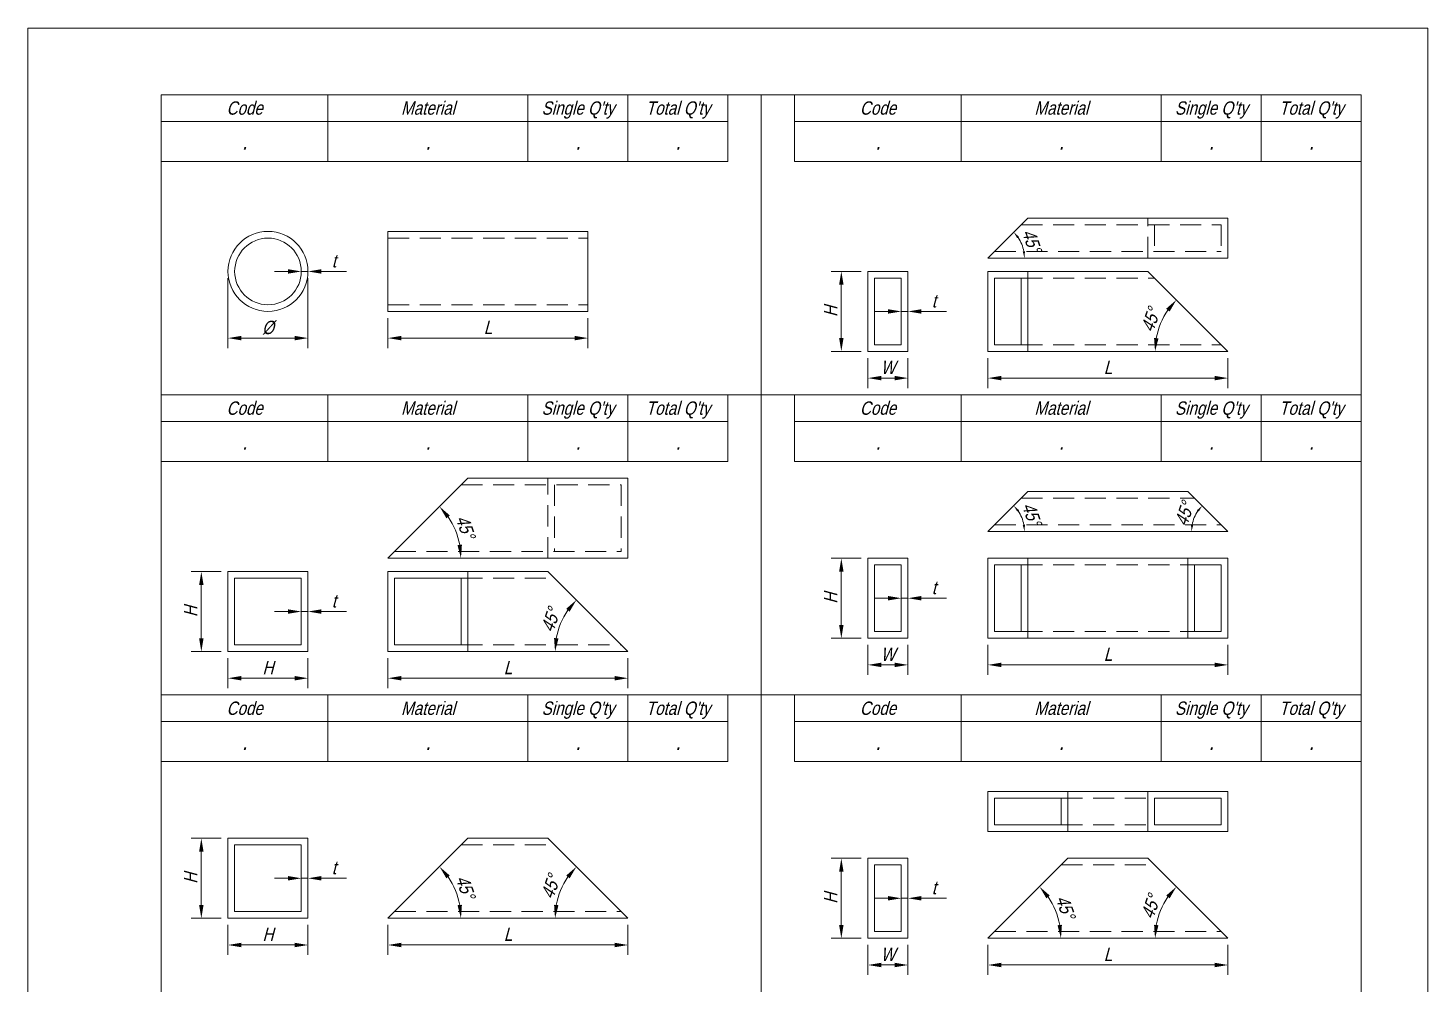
# Model space of a CAD drawing. Header units: millimetres. Extents: x 21 to 1591, y 51 to 2900.
# Drawn here: x 981.5 to 1191.5, y 204.7 to 348.2 of the extents above; entities that cross this region are included whole.
import ezdxf
from ezdxf.enums import TextEntityAlignment as Align

# ---------------------------------------------------------------- set-up
doc = ezdxf.new("R2010")
doc.units = ezdxf.units.MM
doc.header["$LTSCALE"] = 0.5
doc.linetypes.add('HIDDEN', pattern=[9.525, 6.35, -3.175])
doc.layers.get('0').update_dxf_attribs({"color": 9, "lineweight": 15})
doc.layers.get('Defpoints').update_dxf_attribs({"color": 9, "lineweight": 15})
doc.layers.add('Detaildimentions', color=5, linetype='Continuous', lineweight=15)
doc.layers.add('Namebox', color=9, linetype='Continuous', lineweight=20)
doc.styles.add('Longhand', font='vnfont.shx', dxfattribs={"width": 0.85, "oblique": 15})

msp = doc.modelspace()

# ---------------------------------------------------------------- linework, layer by layer
at = {"color": 5, "ltscale": 0.5}
for p, q in [((1026.4927, 338.2231), (1026.4927, 328.2231)), ((1056.4927, 338.2231), (1056.4927, 328.2231)), ((1071.4927, 338.2231), (1071.4927, 328.2231)), ((1121.4927, 338.2231), (1121.4927, 328.2231)), ((1151.4927, 338.2231), (1151.4927, 328.2231)), ((1166.4927, 338.2231), (1166.4927, 328.2231)), ((1086.4927, 334.2231), (1001.4927, 334.2231)), ((1181.4927, 334.2231), (1096.4927, 334.2231)), ((1026.4927, 293.2231), (1026.4927, 283.2231)), ((1056.4927, 293.2231), (1056.4927, 283.2231)), ((1071.4927, 293.2231), (1071.4927, 283.2231)), ((1121.4927, 293.2231), (1121.4927, 283.2231)), ((1151.4927, 293.2231), (1151.4927, 283.2231)), ((1166.4927, 293.2231), (1166.4927, 283.2231)), ((1086.4927, 289.2231), (1001.4927, 289.2231)), ((1181.4927, 289.2231), (1096.4927, 289.2231)), ((1026.4927, 248.2231), (1026.4927, 238.2231)), ((1056.4927, 248.2231), (1056.4927, 238.2231)), ((1071.4927, 248.2231), (1071.4927, 238.2231)), ((1121.4927, 248.2231), (1121.4927, 238.2231)), ((1151.4927, 248.2231), (1151.4927, 238.2231)), ((1166.4927, 248.2231), (1166.4927, 238.2231)), ((1086.4927, 244.2231), (1001.4927, 244.2231)), ((1181.4927, 244.2231), (1096.4927, 244.2231))]:
    msp.add_line(p, q, dxfattribs=at)
at = {"ltscale": 0.5}
for p, q in [((1091.4927, 338.2231), (1091.4927, 111.2231)), ((1125.4927, 313.7231), (1131.4927, 319.7231)), ((1131.4927, 319.7231), (1161.4927, 319.7231)), ((1161.4927, 313.7231), (1161.4927, 319.7231)), ((1035.4927, 317.7231), (1065.4927, 317.7231)), ((1035.4927, 305.7231), (1035.4927, 317.7231)), ((1065.4927, 305.7231), (1065.4927, 317.7231)), ((1125.4927, 313.7231), (1161.4927, 313.7231)), ((1125.4927, 311.7231), (1149.4927, 311.7231)), ((1125.4927, 299.7231), (1125.4927, 311.7231)), ((1131.4927, 311.7231), (1131.4927, 299.7231)), ((1161.4927, 299.7231), (1149.4927, 311.7231)), ((1126.4927, 310.7231), (1130.4927, 310.7231)), ((1126.4927, 310.7231), (1126.4927, 300.7231)), ((1130.4927, 310.7231), (1130.4927, 300.7231)), ((1035.4927, 305.7231), (1065.4927, 305.7231)), ((1126.4927, 300.7231), (1130.4927, 300.7231)), ((1125.4927, 299.7231), (1161.4927, 299.7231)), ((1181.4927, 293.2231), (1001.4927, 293.2231)), ((1035.4927, 268.7231), (1047.4927, 280.7231)), ((1047.4927, 280.7231), (1071.4927, 280.7231)), ((1071.4927, 268.7231), (1071.4927, 280.7231)), ((1125.4927, 272.7231), (1131.4927, 278.7231)), ((1131.4927, 278.7231), (1155.4927, 278.7231)), ((1161.4927, 272.7231), (1155.4927, 278.7231)), ((1125.4927, 272.7231), (1161.4927, 272.7231)), ((1035.4927, 268.7231), (1071.4927, 268.7231)), ((1035.4927, 266.7231), (1059.4927, 266.7231)), ((1035.4927, 254.7231), (1035.4927, 266.7231)), ((1047.4927, 266.7231), (1047.4927, 254.7231)), ((1071.4927, 254.7231), (1059.4927, 266.7231)), ((1125.4927, 268.7231), (1161.4927, 268.7231)), ((1125.4927, 256.7231), (1125.4927, 268.7231)), ((1125.4927, 256.7231), (1125.4927, 268.7231)), ((1130.4927, 267.7231), (1126.4927, 267.7231)), ((1126.4927, 267.7231), (1126.4927, 257.7231)), ((1130.4927, 267.7231), (1130.4927, 257.7231)), ((1131.4927, 256.7231), (1131.4927, 268.7231)), ((1155.4927, 256.7231), (1155.4927, 268.7231)), ((1156.4927, 267.7231), (1160.4927, 267.7231)), ((1156.4927, 267.7231), (1156.4927, 257.7231)), ((1160.4927, 267.7231), (1160.4927, 257.7231)), ((1161.4927, 256.7231), (1161.4927, 268.7231)), ((1036.4927, 265.7231), (1046.4927, 265.7231)), ((1036.4927, 265.7231), (1036.4927, 255.7231)), ((1046.4927, 265.7231), (1046.4927, 255.7231)), ((1125.4927, 256.7231), (1161.4927, 256.7231)), ((1130.4927, 257.7231), (1126.4927, 257.7231)), ((1156.4927, 257.7231), (1160.4927, 257.7231)), ((1035.4927, 254.7231), (1071.4927, 254.7231)), ((1036.4927, 255.7231), (1046.4927, 255.7231)), ((1181.4927, 248.2231), (1001.4927, 248.2231)), ((1125.4927, 233.7231), (1161.4927, 233.7231)), ((1125.4927, 227.7231), (1125.4927, 233.7231)), ((1125.4927, 227.7231), (1125.4927, 233.7231)), ((1137.4927, 227.7231), (1137.4927, 233.7231)), ((1149.4927, 227.7231), (1149.4927, 233.7231)), ((1161.4927, 227.7231), (1161.4927, 233.7231)), ((1136.4927, 232.7231), (1126.4927, 232.7231)), ((1126.4927, 232.7231), (1126.4927, 228.7231)), ((1136.4927, 232.7231), (1136.4927, 228.7231)), ((1150.4927, 232.7231), (1160.4927, 232.7231)), ((1150.4927, 232.7231), (1150.4927, 228.7231)), ((1160.4927, 232.7231), (1160.4927, 228.7231)), ((1125.4927, 227.7231), (1161.4927, 227.7231)), ((1136.4927, 228.7231), (1126.4927, 228.7231)), ((1150.4927, 228.7231), (1160.4927, 228.7231)), ((1035.4927, 214.7231), (1047.4927, 226.7231)), ((1047.4927, 226.7231), (1059.4927, 226.7231)), ((1071.4927, 214.7231), (1059.4927, 226.7231)), ((1125.4927, 211.7231), (1137.4927, 223.7231)), ((1137.4927, 223.7231), (1149.4927, 223.7231)), ((1161.4927, 211.7231), (1149.4927, 223.7231)), ((1035.4927, 214.7231), (1071.4927, 214.7231)), ((1125.4927, 211.7231), (1161.4927, 211.7231))]:
    msp.add_line(p, q, dxfattribs=at)
at = {"color": 8, "linetype": 'HIDDEN'}
for p, q in [((1149.4927, 313.7231), (1149.4927, 319.7231)), ((1130.4927, 318.7231), (1160.4927, 318.7231)), ((1150.4927, 318.7231), (1150.4927, 314.7231)), ((1160.4927, 318.7231), (1160.4927, 314.7231)), ((1035.4927, 316.7231), (1065.4927, 316.7231)), ((1126.4927, 314.7231), (1160.4927, 314.7231)), ((1130.4927, 310.7231), (1150.4927, 310.7231)), ((1035.4927, 306.7231), (1065.4927, 306.7231)), ((1130.4927, 300.7231), (1160.4927, 300.7231)), ((1046.4927, 279.7231), (1070.4927, 279.7231)), ((1059.4927, 268.7231), (1059.4927, 280.7231)), ((1060.4927, 279.7231), (1060.4927, 269.7231)), ((1070.4927, 279.7231), (1070.4927, 269.7231)), ((1130.4927, 277.7231), (1156.4927, 277.7231)), ((1126.4927, 273.7231), (1160.4927, 273.7231)), ((1036.4927, 269.7231), (1070.4927, 269.7231)), ((1130.4927, 267.7231), (1156.4927, 267.7231)), ((1046.4927, 265.7231), (1060.4927, 265.7231)), ((1130.4927, 257.7231), (1156.4927, 257.7231)), ((1046.4927, 255.7231), (1070.4927, 255.7231)), ((1136.4927, 232.7231), (1150.4927, 232.7231)), ((1136.4927, 228.7231), (1150.4927, 228.7231)), ((1046.4927, 225.7231), (1060.4927, 225.7231)), ((1136.4927, 222.7231), (1150.4927, 222.7231)), ((1036.4927, 215.7231), (1070.4927, 215.7231)), ((1126.4927, 212.7231), (1160.4927, 212.7231))]:
    msp.add_line(p, q, dxfattribs=at)
at = {"color": 7, "ltscale": 5}
msp.add_lwpolyline([(1001.4927, 61.2231), (1181.4927, 61.2231), (1181.4927, 338.2231), (1001.4927, 338.2231)], close=True, dxfattribs=at)
at = {"ltscale": 0.5}
for points in [[(1001.4927, 338.2231), (1086.4927, 338.2231), (1086.4927, 328.2231), (1001.4927, 328.2231)], [(1096.4927, 338.2231), (1181.4927, 338.2231), (1181.4927, 328.2231), (1096.4927, 328.2231)], [(1107.4927, 311.7231), (1113.4927, 311.7231), (1113.4927, 299.7231), (1107.4927, 299.7231)], [(1108.4927, 310.7231), (1112.4927, 310.7231), (1112.4927, 300.7231), (1108.4927, 300.7231)], [(1001.4927, 293.2231), (1086.4927, 293.2231), (1086.4927, 283.2231), (1001.4927, 283.2231)], [(1096.4927, 293.2231), (1181.4927, 293.2231), (1181.4927, 283.2231), (1096.4927, 283.2231)], [(1011.4927, 266.7231), (1023.4927, 266.7231), (1023.4927, 254.7231), (1011.4927, 254.7231)], [(1107.4927, 268.7231), (1113.4927, 268.7231), (1113.4927, 256.7231), (1107.4927, 256.7231)], [(1108.4927, 267.7231), (1112.4927, 267.7231), (1112.4927, 257.7231), (1108.4927, 257.7231)], [(1012.4927, 265.7231), (1022.4927, 265.7231), (1022.4927, 255.7231), (1012.4927, 255.7231)], [(1001.4927, 248.2231), (1086.4927, 248.2231), (1086.4927, 238.2231), (1001.4927, 238.2231)], [(1096.4927, 248.2231), (1181.4927, 248.2231), (1181.4927, 238.2231), (1096.4927, 238.2231)], [(1011.4927, 226.7231), (1023.4927, 226.7231), (1023.4927, 214.7231), (1011.4927, 214.7231)], [(1012.4927, 225.7231), (1022.4927, 225.7231), (1022.4927, 215.7231), (1012.4927, 215.7231)], [(1107.4927, 223.7231), (1113.4927, 223.7231), (1113.4927, 211.7231), (1107.4927, 211.7231)], [(1108.4927, 222.7231), (1112.4927, 222.7231), (1112.4927, 212.7231), (1108.4927, 212.7231)]]:
    msp.add_lwpolyline(points, close=True, dxfattribs=at)
for radius in [6, 5]:
    msp.add_circle((1017.4927, 311.7231), radius, dxfattribs=at)
at = {"layer": 'Defpoints', "ltscale": 0.5}
msp.add_lwpolyline([(1191.4927, 51.2231), (1191.4927, 348.2231), (981.4927, 348.2231), (981.4927, 51.2231)], close=True, dxfattribs=at)
at = {"layer": 'Detaildimentions', "ltscale": 0.5}
for p, q in [((1020.4927, 311.7231), (1018.4927, 311.7231)), ((1022.4927, 311.7231), (1023.4927, 311.7231)), ((1025.4927, 311.7231), (1029.2717, 311.7231)), ((1106.4927, 311.7231), (1101.9927, 311.7231)), ((1011.4927, 310.7231), (1011.4927, 300.2231)), ((1023.4927, 310.7231), (1023.4927, 300.2231)), ((1103.4927, 309.7231), (1103.4927, 301.7231)), ((1035.4927, 304.7231), (1035.4927, 300.2231)), ((1065.4927, 304.7231), (1065.4927, 300.2231)), ((1110.4927, 305.7231), (1108.4927, 305.7231)), ((1112.4927, 305.7231), (1113.4927, 305.7231)), ((1115.4927, 305.7231), (1119.2717, 305.7231)), ((1013.4927, 301.7231), (1021.4927, 301.7231)), ((1037.4927, 301.7231), (1063.4927, 301.7231)), ((1106.4927, 299.7231), (1101.9927, 299.7231)), ((1107.4927, 298.7231), (1107.4927, 294.2231)), ((1113.4927, 298.7231), (1113.4927, 294.2231)), ((1125.4927, 298.7231), (1125.4927, 294.2231)), ((1161.4927, 298.7231), (1161.4927, 294.2231)), ((1109.4927, 295.7231), (1111.4927, 295.7231)), ((1127.4927, 295.7231), (1159.4927, 295.7231)), ((1010.4927, 266.7231), (1005.9927, 266.7231)), ((1106.4927, 268.7231), (1101.9927, 268.7231)), ((1103.4927, 266.7231), (1103.4927, 258.7231)), ((1007.4927, 264.7231), (1007.4927, 256.7231)), ((1110.4927, 262.7231), (1108.4927, 262.7231)), ((1112.4927, 262.7231), (1113.4927, 262.7231)), ((1115.4927, 262.7231), (1119.2717, 262.7231)), ((1020.4927, 260.7231), (1018.4927, 260.7231)), ((1022.4927, 260.7231), (1023.4927, 260.7231)), ((1025.4927, 260.7231), (1029.2717, 260.7231)), ((1106.4927, 256.7231), (1101.9927, 256.7231)), ((1010.4927, 254.7231), (1005.9927, 254.7231)), ((1107.4927, 255.7231), (1107.4927, 251.2231)), ((1113.4927, 255.7231), (1113.4927, 251.2231)), ((1125.4927, 255.7231), (1125.4927, 251.2231)), ((1161.4927, 255.7231), (1161.4927, 251.2231)), ((1011.4927, 253.7231), (1011.4927, 249.2231)), ((1023.4927, 253.7231), (1023.4927, 249.2231)), ((1035.4927, 253.7231), (1035.4927, 249.2231)), ((1071.4927, 253.7231), (1071.4927, 249.2231)), ((1109.4927, 252.7231), (1111.4927, 252.7231)), ((1127.4927, 252.7231), (1159.4927, 252.7231)), ((1013.4927, 250.7231), (1021.4927, 250.7231)), ((1037.4927, 250.7231), (1069.4927, 250.7231)), ((1010.4927, 226.7231), (1005.9927, 226.7231)), ((1007.4927, 224.7231), (1007.4927, 216.7231)), ((1106.4927, 223.7231), (1101.9927, 223.7231)), ((1020.4927, 220.7231), (1018.4927, 220.7231)), ((1022.4927, 220.7231), (1023.4927, 220.7231)), ((1025.4927, 220.7231), (1029.2717, 220.7231)), ((1103.4927, 221.7231), (1103.4927, 213.7231)), ((1110.4927, 217.7231), (1108.4927, 217.7231)), ((1112.4927, 217.7231), (1113.4927, 217.7231)), ((1115.4927, 217.7231), (1119.2717, 217.7231)), ((1010.4927, 214.7231), (1005.9927, 214.7231)), ((1011.4927, 213.7231), (1011.4927, 209.2231)), ((1023.4927, 213.7231), (1023.4927, 209.2231)), ((1035.4927, 213.7231), (1035.4927, 209.2231)), ((1071.4927, 213.7231), (1071.4927, 209.2231)), ((1013.4927, 210.7231), (1021.4927, 210.7231)), ((1037.4927, 210.7231), (1069.4927, 210.7231)), ((1106.4927, 211.7231), (1101.9927, 211.7231)), ((1107.4927, 210.7231), (1107.4927, 206.2231)), ((1113.4927, 210.7231), (1113.4927, 206.2231)), ((1125.4927, 210.7231), (1125.4927, 206.2231)), ((1161.4927, 210.7231), (1161.4927, 206.2231)), ((1109.4927, 207.7231), (1111.4927, 207.7231)), ((1127.4927, 207.7231), (1159.4927, 207.7231))]:
    msp.add_line(p, q, dxfattribs=at)
for centre, radius, start, end in [((1125.4927, 313.7231), 5.4703, 10.488564, 34.511436), ((1161.4927, 299.7231), 10.9407, 145.488564, 169.511436), ((1125.4927, 272.7231), 5.4703, 10.488564, 34.511436), ((1161.4927, 272.7231), 5.4703, 145.488564, 169.511436), ((1035.4927, 268.7231), 10.9407, 10.488564, 34.511436), ((1071.4927, 254.7231), 10.9407, 145.488564, 169.511436), ((1035.4927, 214.7231), 10.9407, 10.488564, 34.511436), ((1071.4927, 214.7231), 10.9407, 145.488564, 169.511436), ((1125.4927, 211.7231), 10.9407, 10.488564, 34.511436), ((1161.4927, 211.7231), 10.9407, 145.488564, 169.511436)]:
    msp.add_arc(centre, radius, start, end, dxfattribs=at)
for points in [[(1130.1285, 316.929), (1129.8722, 316.7158), (1129.3608, 317.5912)], [(1130.7057, 314.7036), (1131.0376, 314.7341), (1130.963, 313.7231)], [(1020.4927, 312.0564), (1020.4927, 311.3897), (1022.4927, 311.7231)], [(1025.4927, 312.0564), (1025.4927, 311.3897), (1023.4927, 311.7231)], [(1103.1594, 309.7231), (1103.8261, 309.7231), (1103.4927, 311.7231)], [(1152.2212, 306.1349), (1152.7337, 305.7085), (1153.7565, 307.4593)], [(1110.4927, 306.0564), (1110.4927, 305.3897), (1112.4927, 305.7231)], [(1115.4927, 306.0564), (1115.4927, 305.3897), (1113.4927, 305.7231)], [(1013.4927, 302.0564), (1013.4927, 301.3897), (1011.4927, 301.7231)], [(1021.4927, 302.0564), (1021.4927, 301.3897), (1023.4927, 301.7231)], [(1037.4927, 302.0564), (1037.4927, 301.3897), (1035.4927, 301.7231)], [(1063.4927, 302.0564), (1063.4927, 301.3897), (1065.4927, 301.7231)], [(1103.1594, 301.7231), (1103.8261, 301.7231), (1103.4927, 299.7231)], [(1151.0668, 301.6842), (1150.4029, 301.7452), (1150.5521, 299.7231)], [(1109.4927, 296.0564), (1109.4927, 295.3897), (1107.4927, 295.7231)], [(1111.4927, 296.0564), (1111.4927, 295.3897), (1113.4927, 295.7231)], [(1127.4927, 296.0564), (1127.4927, 295.3897), (1125.4927, 295.7231)], [(1159.4927, 296.0564), (1159.4927, 295.3897), (1161.4927, 295.7231)], [(1044.7642, 275.1349), (1044.2517, 274.7085), (1043.2289, 276.4593)], [(1130.1285, 275.929), (1129.8722, 275.7158), (1129.3608, 276.5912)], [(1156.857, 275.929), (1157.1132, 275.7158), (1157.6246, 276.5912)], [(1130.7057, 273.7036), (1131.0376, 273.7341), (1130.963, 272.7231)], [(1156.2798, 273.7036), (1155.9478, 273.7341), (1156.0224, 272.7231)], [(1045.9186, 270.6842), (1046.5825, 270.7452), (1046.4334, 268.7231)], [(1007.1594, 264.7231), (1007.8261, 264.7231), (1007.4927, 266.7231)], [(1103.1594, 266.7231), (1103.8261, 266.7231), (1103.4927, 268.7231)], [(1110.4927, 263.0564), (1110.4927, 262.3897), (1112.4927, 262.7231)], [(1115.4927, 263.0564), (1115.4927, 262.3897), (1113.4927, 262.7231)], [(1020.4927, 261.0564), (1020.4927, 260.3897), (1022.4927, 260.7231)], [(1025.4927, 261.0564), (1025.4927, 260.3897), (1023.4927, 260.7231)], [(1062.2212, 261.1349), (1062.7337, 260.7085), (1063.7565, 262.4593)], [(1103.1594, 258.7231), (1103.8261, 258.7231), (1103.4927, 256.7231)], [(1007.1594, 256.7231), (1007.8261, 256.7231), (1007.4927, 254.7231)], [(1061.0668, 256.6842), (1060.4029, 256.7452), (1060.5521, 254.7231)], [(1109.4927, 253.0564), (1109.4927, 252.3897), (1107.4927, 252.7231)], [(1111.4927, 253.0564), (1111.4927, 252.3897), (1113.4927, 252.7231)], [(1127.4927, 253.0564), (1127.4927, 252.3897), (1125.4927, 252.7231)], [(1159.4927, 253.0564), (1159.4927, 252.3897), (1161.4927, 252.7231)], [(1013.4927, 251.0564), (1013.4927, 250.3897), (1011.4927, 250.7231)], [(1021.4927, 251.0564), (1021.4927, 250.3897), (1023.4927, 250.7231)], [(1037.4927, 251.0564), (1037.4927, 250.3897), (1035.4927, 250.7231)], [(1069.4927, 251.0564), (1069.4927, 250.3897), (1071.4927, 250.7231)], [(1007.1594, 224.7231), (1007.8261, 224.7231), (1007.4927, 226.7231)], [(1103.1594, 221.7231), (1103.8261, 221.7231), (1103.4927, 223.7231)], [(1020.4927, 221.0564), (1020.4927, 220.3897), (1022.4927, 220.7231)], [(1025.4927, 221.0564), (1025.4927, 220.3897), (1023.4927, 220.7231)], [(1044.7642, 221.1349), (1044.2517, 220.7085), (1043.2289, 222.4593)], [(1062.2212, 221.1349), (1062.7337, 220.7085), (1063.7565, 222.4593)], [(1134.7642, 218.1349), (1134.2517, 217.7085), (1133.2289, 219.4593)], [(1152.2212, 218.1349), (1152.7337, 217.7085), (1153.7565, 219.4593)], [(1007.1594, 216.7231), (1007.8261, 216.7231), (1007.4927, 214.7231)], [(1045.9186, 216.6842), (1046.5825, 216.7452), (1046.4334, 214.7231)], [(1061.0668, 216.6842), (1060.4029, 216.7452), (1060.5521, 214.7231)], [(1110.4927, 218.0564), (1110.4927, 217.3897), (1112.4927, 217.7231)], [(1115.4927, 218.0564), (1115.4927, 217.3897), (1113.4927, 217.7231)], [(1103.1594, 213.7231), (1103.8261, 213.7231), (1103.4927, 211.7231)], [(1135.9186, 213.6842), (1136.5825, 213.7452), (1136.4334, 211.7231)], [(1151.0668, 213.6842), (1150.4029, 213.7452), (1150.5521, 211.7231)], [(1013.4927, 211.0564), (1013.4927, 210.3897), (1011.4927, 210.7231)], [(1021.4927, 211.0564), (1021.4927, 210.3897), (1023.4927, 210.7231)], [(1037.4927, 211.0564), (1037.4927, 210.3897), (1035.4927, 210.7231)], [(1069.4927, 211.0564), (1069.4927, 210.3897), (1071.4927, 210.7231)], [(1109.4927, 208.0564), (1109.4927, 207.3897), (1107.4927, 207.7231)], [(1111.4927, 208.0564), (1111.4927, 207.3897), (1113.4927, 207.7231)], [(1127.4927, 208.0564), (1127.4927, 207.3897), (1125.4927, 207.7231)], [(1159.4927, 208.0564), (1159.4927, 207.3897), (1161.4927, 207.7231)]]:
    msp.add_solid(points, dxfattribs=at)

# ---------------------------------------------------------------- texts
at = {"layer": 'Detaildimentions', "color": 10, "style": 'Longhand', "oblique": 15, "width": 0.85}
for s, rotation, p in [('45°', 288.777831, (1130.5466, 315.8165)), ('H', 90, (1103.4927, 305.7231)), ('45°', 71.222169, (1151.3849, 303.9099)), ('45°', 71.222169, (1156.4388, 274.8165)), ('45°', 288.777831, (1130.5466, 274.8165)), ('45°', 288.777831, (1045.6006, 272.9099)), ('H', 90, (1103.4927, 262.7231)), ('H', 90, (1007.4927, 260.7231)), ('45°', 71.222169, (1061.3849, 258.9099)), ('H', 90, (1007.4927, 220.7231)), ('45°', 288.777831, (1045.6006, 218.9099)), ('45°', 71.222169, (1061.3849, 218.9099)), ('H', 90, (1103.4927, 217.7231)), ('45°', 71.222169, (1151.3849, 215.9099)), ('45°', 288.777831, (1135.6006, 215.9099))]:
    msp.add_text(s, height=2, rotation=rotation, dxfattribs=at).set_placement(p, align=Align.BOTTOM_CENTER)
for s, p in [('t', (1027.3822, 311.7231)), ('t', (1117.3822, 305.7231)), ('%%C', (1017.4927, 301.7231)), ('L', (1050.4927, 301.7231)), ('W', (1110.4927, 295.7231)), ('L', (1143.4927, 295.7231)), ('t', (1117.3822, 262.7231)), ('t', (1027.3822, 260.7231)), ('W', (1110.4927, 252.7231)), ('L', (1143.4927, 252.7231)), ('H', (1017.4927, 250.7231)), ('L', (1053.4927, 250.7231)), ('t', (1027.3822, 220.7231)), ('t', (1117.3822, 217.7231)), ('H', (1017.4927, 210.7231)), ('L', (1053.4927, 210.7231)), ('W', (1110.4927, 207.7231)), ('L', (1143.4927, 207.7231))]:
    msp.add_text(s, height=2, dxfattribs=at).set_placement(p, align=Align.BOTTOM_CENTER)
at = {"layer": 'Namebox', "color": 4, "style": 'Longhand', "oblique": 15, "width": 0.85}
for s, p in [('Code', (1013.9927, 336.2231)), ('Material', (1041.4927, 336.2231)), ("Single Q'ty", (1063.9927, 336.2231)), ("Total Q'ty", (1078.9927, 336.2231)), ('Code', (1108.9927, 336.2231)), ('Material', (1136.4927, 336.2231)), ("Single Q'ty", (1158.9927, 336.2231)), ("Total Q'ty", (1173.9927, 336.2231)), ('Code', (1013.9927, 291.2231)), ('Material', (1041.4927, 291.2231)), ("Single Q'ty", (1063.9927, 291.2231)), ("Total Q'ty", (1078.9927, 291.2231)), ('Code', (1108.9927, 291.2231)), ('Material', (1136.4927, 291.2231)), ("Single Q'ty", (1158.9927, 291.2231)), ("Total Q'ty", (1173.9927, 291.2231)), ('Code', (1013.9927, 246.2231)), ('Material', (1041.4927, 246.2231)), ("Single Q'ty", (1063.9927, 246.2231)), ("Total Q'ty", (1078.9927, 246.2231)), ('Code', (1108.9927, 246.2231)), ('Material', (1136.4927, 246.2231)), ("Single Q'ty", (1158.9927, 246.2231)), ("Total Q'ty", (1173.9927, 246.2231))]:
    msp.add_text(s, height=2, dxfattribs=at).set_placement(p, align=Align.MIDDLE_CENTER)
at = {"layer": 'Namebox', "color": 10, "style": 'Longhand', "oblique": 15, "width": 0.85}
for p in [(1013.9927, 331.2231), (1041.4927, 331.2231), (1063.9927, 331.2231), (1078.9927, 331.2231), (1108.9927, 331.2231), (1136.4927, 331.2231), (1158.9927, 331.2231), (1173.9927, 331.2231), (1013.9927, 286.2231), (1041.4927, 286.2231), (1063.9927, 286.2231), (1078.9927, 286.2231), (1108.9927, 286.2231), (1136.4927, 286.2231), (1158.9927, 286.2231), (1173.9927, 286.2231), (1013.9927, 241.2231), (1041.4927, 241.2231), (1063.9927, 241.2231), (1078.9927, 241.2231), (1108.9927, 241.2231), (1136.4927, 241.2231), (1158.9927, 241.2231), (1173.9927, 241.2231)]:
    msp.add_text('.', height=2.5, dxfattribs=at).set_placement(p, align=Align.MIDDLE_CENTER)

doc.saveas('drawing.dxf')
